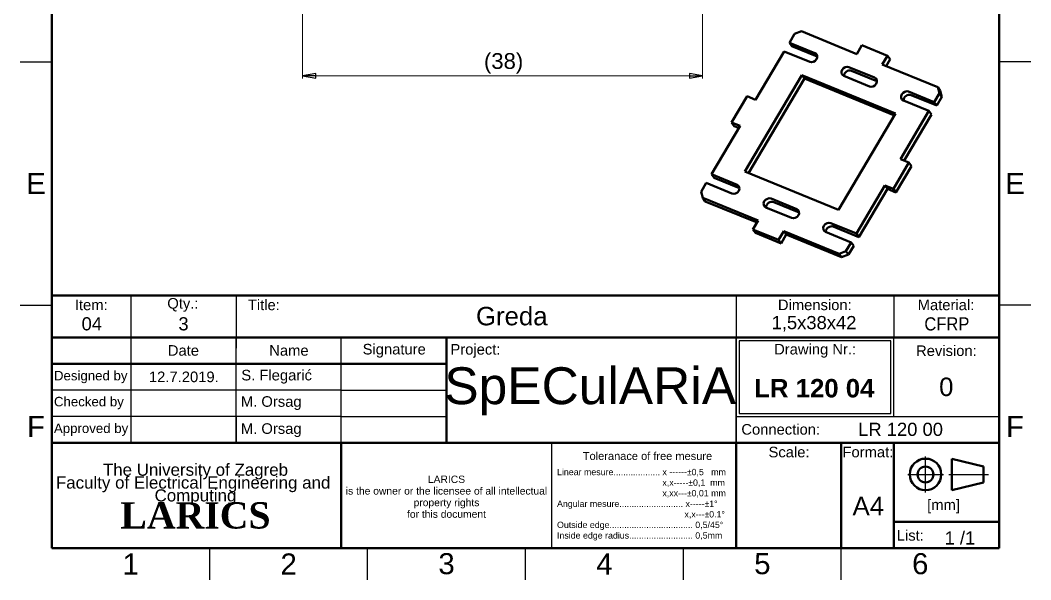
# Model space of a CAD drawing. Header units: millimetres. Extents: x 0 to 103, y 2 to 146.
# Drawn here: x 7 to 103, y 2 to 55.1 of the extents above; entities that cross this region are included whole.
import ezdxf
from ezdxf.enums import TextEntityAlignment as Align

# ---------------------------------------------------------------- set-up
doc = ezdxf.new("R2010")
doc.units = ezdxf.units.MM
doc.header["$LTSCALE"] = 0.5
for name, color, linetype, lineweight in [('Dimensions(INTECO)', 7, 'Continuous', 25), ('Sketch Geometry(INTECO)', 7, 'Continuous', 50), ('Symbols(INTECO)', 7, 'Continuous', 18)]:
    doc.layers.add(name, color=color, linetype=linetype, lineweight=lineweight)
doc.layers.add('Visible Edges(INTECO)', color=7, linetype='Continuous', lineweight=50, true_color=0x262659)
doc.styles.add('Current-ISO-INTECO', font='arial.ttf')
doc.styles.add('Current-ISO-INTECODimensionsText', font='arial.ttf')
doc.styles.add('Text Style101', font='arial.ttf')
doc.styles.add('Text Style102', font='arialbd.ttf')
doc.styles.add('Text Style108', font='arial.ttf', dxfattribs={"width": 0.9})
doc.styles.add('Text Style40', font='arial.ttf')
doc.styles.add('Text Style77', font='arial.ttf')
doc.styles.add('Text Style81', font='arial.ttf')
doc.dimstyles.new('ISO - INTECO', dxfattribs={"dimscale": 0.5, "dimtxt": 3, "dimasz": 2.5, "dimexe": 0.5, "dimexo": 0, "dimgap": 0.4, "dimtad": 1, "dimrnd": 1e-08, "dimzin": 0, "dimtxsty": 'Current-ISO-INTECODimensionsText', "dimblk": 'Filled-3', "dimcen": 0.09, "dimdle": 7, "dimclrd": 7, "dimclre": 7, "dimclrt": 7, "dimadec": 1, "dimazin": 0, "dimtfac": 0.666667, "dimtmove": 0, "dimatfit": 3, "dimfxl": 1, "dimtolj": 1, "dimlwd": 15, "dimlwe": 15, "dimarcsym": 0})

# ---------------------------------------------------------------- blocks, each defined once
blk = doc.blocks.new('Borders INTECO Okvir')
at = {"layer": 'Sketch Geometry(INTECO)'}
for p, q in [((20, 287), (20, 10)), ((200, 10), (200, 287)), ((20, 10), (200, 10))]:
    blk.add_line(p, q, dxfattribs=at)
at = {"layer": 'Sketch Geometry(INTECO)', "lineweight": 25}
for p, q in [((14, 102.33), (20, 102.33)), ((206, 102.33), (200, 102.33)), ((14, 56.17), (20, 56.17)), ((206, 56.17), (200, 56.17)), ((50, 4), (50, 10)), ((80, 4), (80, 10)), ((110, 4), (110, 10)), ((140, 4), (140, 10)), ((170, 4), (170, 10))]:
    blk.add_line(p, q, dxfattribs=at)
at = {"layer": 'Symbols(INTECO)', "color": 7, "char_height": 4, "style": 'Current-ISO-INTECO'}
for s, insert, attachment_point in [('\\fArial|b0|i0;\\H4.0000;E', (17, 79.25), 5), ('\\fArial|b0|i0;\\H4.0000;E', (203, 79.25), 5), ('\\fArial|b0|i0;\\H4.0000;F', (17, 33.08), 5), ('\\fArial|b0|i0;\\H4.0000;F', (203, 33.08), 5), ('\\fArial|b0|i0;\\H4.0000;1', (35, 5), 8), ('\\fArial|b0|i0;\\H4.0000;2', (65, 5), 8), ('\\fArial|b0|i0;\\H4.0000;3', (95, 5), 8), ('\\fArial|b0|i0;\\H4.0000;4', (125, 5), 8), ('\\fArial|b0|i0;\\H4.0000;5', (155, 5), 8), ('\\fArial|b0|i0;\\H4.0000;6', (185, 5), 8)]:
    blk.add_mtext(s, dxfattribs=dict(at, insert=insert, attachment_point=attachment_point))
blk = doc.blocks.new('Title Blocks LARICS Radionicka EN')
at = {"layer": 'Sketch Geometry(INTECO)'}
for p, q in [((9.74, 57.81), (9.74, 67.81)), ((9.74, 67.81), (24.74, 67.81)), ((24.74, 67.81), (44.74, 67.81)), ((44.74, 67.81), (139.74, 67.81)), ((139.74, 67.81), (169.74, 67.81)), ((169.74, 67.81), (189.74, 67.81)), ((189.74, 67.81), (189.74, 59.81)), ((9.74, 59.81), (9.74, 54.81)), ((24.74, 59.81), (9.74, 59.81)), ((44.74, 59.81), (24.74, 59.81)), ((64.74, 59.81), (44.74, 59.81)), ((64.74, 59.81), (84.74, 59.81)), ((84.74, 39.81), (84.74, 59.81)), ((84.74, 59.81), (139.74, 59.81)), ((139.74, 59.81), (189.74, 59.81)), ((189.74, 59.81), (189.74, 39.81)), ((9.74, 54.81), (9.74, 49.81)), ((24.74, 54.81), (9.74, 54.81)), ((44.74, 54.81), (24.74, 54.81)), ((64.74, 54.81), (44.74, 54.81)), ((64.74, 54.81), (84.74, 54.81)), ((9.74, 49.81), (9.74, 44.81)), ((9.74, 44.81), (9.74, 39.81)), ((84.74, 44.81), (84.74, 39.81)), ((64.74, 39.81), (9.74, 39.81)), ((9.74, 39.81), (9.74, 19.81)), ((64.74, 19.81), (64.74, 39.81)), ((139.74, 39.81), (64.74, 39.81)), ((64.74, 39.81), (64.74, 19.81)), ((139.74, 39.81), (84.74, 39.81)), ((139.74, 19.81), (139.74, 39.81)), ((159.74, 39.81), (139.74, 39.81)), ((139.74, 39.81), (139.74, 19.81)), ((189.74, 39.81), (139.74, 39.81)), ((159.74, 19.81), (159.74, 39.81)), ((169.74, 39.81), (159.74, 39.81)), ((159.74, 39.81), (159.74, 19.81)), ((169.74, 19.81), (169.74, 39.81)), ((189.74, 39.81), (169.74, 39.81)), ((169.74, 39.81), (169.74, 19.81)), ((189.74, 19.81), (189.74, 39.81)), ((180.74, 36.81), (180.74, 30.81)), ((180.74, 36.81), (186.74, 35.31)), ((186.74, 35.31), (186.74, 32.31)), ((180.74, 30.81), (186.74, 32.31)), ((169.74, 24.81), (189.74, 24.81)), ((9.74, 19.81), (64.74, 19.81)), ((64.74, 19.81), (139.74, 19.81)), ((139.74, 19.81), (159.74, 19.81)), ((159.74, 19.81), (169.74, 19.81)), ((169.74, 19.81), (189.74, 19.81))]:
    blk.add_line(p, q, dxfattribs=at)
at = {"layer": 'Sketch Geometry(INTECO)', "lineweight": 25}
for p, q in [((24.74, 67.81), (24.74, 57.8)), ((44.74, 67.81), (44.74, 57.8)), ((139.74, 67.81), (139.74, 59.81)), ((169.74, 67.81), (169.74, 59.81)), ((24.74, 59.81), (24.74, 54.81)), ((44.74, 54.81), (44.74, 59.81)), ((64.74, 54.81), (64.74, 59.81)), ((139.74, 59.81), (139.74, 39.81)), ((139.74, 39.81), (139.74, 59.81)), ((169.74, 44.81), (169.74, 59.81)), ((169.14, 59.21), (140.34, 59.21)), ((140.34, 59.21), (140.34, 45.41)), ((169.14, 45.41), (169.14, 59.21)), ((24.74, 54.81), (24.74, 49.81)), ((44.74, 49.81), (44.74, 54.81)), ((64.74, 49.81), (64.74, 54.81)), ((24.74, 49.81), (9.74, 49.81)), ((24.74, 49.81), (24.74, 44.81)), ((44.74, 49.81), (24.74, 49.81)), ((44.74, 44.81), (44.74, 49.81)), ((64.74, 49.81), (44.74, 49.81)), ((64.74, 44.81), (64.74, 49.81)), ((64.74, 49.81), (84.74, 49.81)), ((24.74, 44.81), (9.74, 44.81)), ((44.74, 44.81), (24.74, 44.81)), ((24.74, 44.81), (24.74, 39.81)), ((44.74, 39.81), (44.74, 44.81)), ((64.74, 44.81), (44.74, 44.81)), ((44.74, 44.81), (44.74, 39.81)), ((64.74, 39.81), (64.74, 44.81)), ((64.74, 44.81), (84.74, 44.81)), ((139.74, 44.81), (189.74, 44.81)), ((140.34, 45.41), (169.14, 45.41)), ((104.74, 19.81), (104.74, 39.81))]:
    blk.add_line(p, q, dxfattribs=at)
at = {"layer": 'Sketch Geometry(INTECO)', "linetype": 'Continuous', "lineweight": 25}
for p, q in [((175.74, 30.4), (175.74, 37.25)), ((172.36, 33.81), (179.15, 33.81)), ((180.18, 33.81), (187.72, 33.81))]:
    blk.add_line(p, q, dxfattribs=at)
at = {"layer": 'Sketch Geometry(INTECO)'}
for radius in [3, 1.5]:
    blk.add_circle((175.74, 33.81), radius, dxfattribs=at)
at = {"layer": 'Symbols(INTECO)', "color": 7, "style": 'Current-ISO-INTECO'}
for s, insert, char_height, width, attachment_point in [('Qty.:', (34.65, 66), 2.007, 19.3631, 5), ('Item:', (17.24, 66), 2.007, 15.1495, 5), ('Dimension:', (154.71, 66), 2.007, 28.4296, 5), ('Material:', (179.63, 66), 2.007, 18.4679, 5), ('Date', (34.75, 57.35), 2.007, 20.0481, 5), ('Name', (54.8, 57.35), 2.007, 20.0481, 5), ('Signature', (74.8, 57.3), 2.007, 20.1445, 5), ('Project:', (85.48, 57.27), 2.007, 16.0912, 4), ('Drawing Nr.:', (154.77, 57.3), 2.0066, 29.9734, 5), ('Revision:', (179.71, 57.3), 2.007, 19.8632, 5), ('\\fArial|b0|i0;\\H1.8000;Designed by', (10.15, 52.31), 1.8, 14.8433, 4), ('\\fArial|b0|i0;\\H1.8000;Checked by', (10.15, 47.37), 1.8, 14.8433, 4), ('\\fArial|b0|i0;\\H1.8000;Approved by', (10.15, 42.31), 1.8, 14.8433, 4), ('Connection:', (140.75, 42.36), 2.0066, 16.7091, 4), ('Scale:', (149.81, 39.07), 2.007, 19.68, 2), ('Format:', (164.79, 39.07), 2.007, 9.8587, 2), ('\\fArial|b0|i0;\\H1.5000;Toleranace of free mesure', (122.92, 37.31), 1.5, 44.5938, 5), ('[mm]', (176.05, 29.06), 2.007, 6.2278, 1), ('List:', (170.28, 22.23), 2.007, 5.4215, 4)]:
    blk.add_mtext(s, dxfattribs=dict(at, insert=insert, char_height=char_height, width=width, attachment_point=attachment_point))
at = {"layer": 'Symbols(INTECO)', "color": 7, "insert": (50.03, 66), "char_height": 2.007, "attachment_point": 5, "style": 'Current-ISO-INTECO'}
blk.add_mtext('Title:', dxfattribs=at)
at = {"layer": 'Symbols(INTECO)', "color": 7, "style": 'Current-ISO-INTECO'}
for s, insert, char_height, width, attachment_point, line_spacing_factor in [('{\\H1.14622x;The University of Zagreb\\PFaculty of Electrical Engineering and \\H1.56004x; \\H0.64101x;Computing\\H1.639x; \\H0.66318x;\\P\\fGeorgia|b1|i0|c0|p18;\\H2x;LARICS\\H1.30482x; }', (37.04, 29.67), 2.0066, 54.7763, 5, 0.635947), ('\\fArial|b0|i0;\\H1.2000;Linear mesure................... x ------\\fAIGDT|b0|i0;\\H1.2000;`\\fArial|b0|i0;\\H1.2000;0,5   mm\\P                                           x,x-----\\fAIGDT|b0|i0;\\H1.2000;`\\fArial|b0|i0;\\H1.2000;0,1  mm\\P                                           x,xx---\\fAIGDT|b0|i0;\\H1.2000;`\\fArial|b0|i0;\\H1.2000;0,01 mm\\PAngular mesure.......................... x-----\\fAIGDT|b0|i0;\\H1.2000;`\\fArial|b0|i0;\\H1.2000;1\\fAIGDT|b0|i0;\\H1.2000;~\\P\\fArial|b0|i0;\\H1.2000;                                                    x,x---\\fAIGDT|b0|i0;\\H1.2000;`\\fArial|b0|i0;\\H1.2000;0.1\\fAIGDT|b0|i0;\\H1.2000;~\\P\\fArial|b0|i0;\\H1.2000;Outside edge.................................. 0,5/45\\fAIGDT|b0|i0;\\H1.2000;~\\P\\fArial|b0|i0;\\H1.2000;Inside edge radius.......................... 0,5mm', (105.73, 28.07), 1.2, 34.7556, 4, 1.0033), ('\\fArial|b0|i0;\\H1.4000;LARICS\\Pis the owner or the licensee of all intellectual property rights\\Pfor this document', (84.73, 29.58), 1.4, 40.0328, 5, 0.944222), ('\\fArial|b0|i0;\\H2.5000;1 /1 ', (182.27, 21.73), 2.5, 16.21, 5, 0.708166)]:
    blk.add_mtext(s, dxfattribs=dict(at, insert=insert, char_height=char_height, width=width, attachment_point=attachment_point, line_spacing_factor=line_spacing_factor))
at = {"layer": 'Symbols(INTECO)', "color": 7}
for tag, p, height, style in [('TITLE_001', (90.34, 62.13), 3.5, 'Text Style40'), ('Pozicija_001', (15.4, 61.17), 2.5, 'Text Style77'), ('Komada_001', (33.8, 61.17), 2.5, 'Text Style77'), ('Gabariti_001', (146.5, 61.4), 2.5, 'Text Style77'), ('PROJECT_001', (84.32, 47.16), 7, 'Text Style101'), ('CREATION_DATE_001', (28.19, 51.34), 2.01, 'Current-ISO-INTECO'), ('AUTHOR_001', (45.75, 51.67), 2.01, 'Current-ISO-INTECO'), ('PART_NUMBER_001', (143.2, 48.44), 3.5, 'Text Style102'), ('REVISION_NUMBER_001', (178.33, 48.7), 3.5, 'Text Style40'), ('CHECKED_BY_001', (45.66, 46.66), 2.01, 'Current-ISO-INTECO'), ('ENG_APPROVED_BY_001', (45.66, 41.52), 2.01, 'Current-ISO-INTECO'), ('Veza_sa_001', (162.94, 41.13), 2.5, 'Text Style77'), ('Sheet_Size_001', (161.88, 26.08), 3.5, 'Text Style40')]:
    blk.add_attdef(tag, p, '', height=height, dxfattribs=dict(at, style=style))
at = {"layer": 'Symbols(INTECO)', "color": 7, "style": 'Text Style108', "width": 0.9}
blk.add_attdef('MATERIAL_001', (175.52, 61.15), '', height=2.5, dxfattribs=at)
at = {"layer": 'Symbols(INTECO)', "color": 7}
for tag, height, style, p in [('CHECKED_DATE', 2.01, 'Current-ISO-INTECO', (34.71, 47.3)), ('ENG_APPROVAL_DATE', 2.01, 'Current-ISO-INTECO', (34.77, 42.34)), ('<Mjerilo>', 5, 'Text Style81', (150.21, 27.69))]:
    blk.add_attdef(tag, text='', height=height, dxfattribs=dict(at, style=style)).set_placement(p, align=Align.MIDDLE_CENTER)
blk = doc.blocks.new('Filled-3')
at = {"color": 0}
for p, q in [((0, 0), (-1, 0.18)), ((-1, 0.18), (-1, -0.18)), ((-1, 0), (0, 0)), ((-1, -0.18), (0, 0))]:
    blk.add_line(p, q, dxfattribs=at)
at = {"color": 0, "flags": 128}
blk.add_lwpolyline([(-1, -0.18), (0, 0), (-1, 0.18), (-1, -0.18)], dxfattribs=at)
at = {"color": 0}
blk.add_solid([(-1, -0.18), (0, 0), (-1, 0.18), (-1, -0.18)], dxfattribs=at)
blk = doc.blocks.new('*D36')
at = {"layer": 'Defpoints', "color": 0, "linetype": 'Continuous', "transparency": 16777216}
for p in [(33.818, 80.555), (71.818, 80.555), (71.818, 49.835)]:
    blk.add_point(p, dxfattribs=at)
at = {"layer": 'Dimensions(INTECO)', "color": 7, "linetype": 'Continuous', "lineweight": 15, "transparency": 16777216}
for p, q in [((33.818, 80.555), (33.818, 49.585)), ((71.818, 80.555), (71.818, 49.585)), ((35.068, 49.835), (70.568, 49.835))]:
    blk.add_line(p, q, dxfattribs=at)
at = {"layer": 'Dimensions(INTECO)', "color": 7, "linetype": 'Continuous', "lineweight": 15, "transparency": 16777216, "xscale": 1.25, "yscale": 1.25, "zscale": 1.25, "rotation": 180}
blk.add_blockref('Filled-3', (33.818, 49.835), dxfattribs=at)
at = {"layer": 'Dimensions(INTECO)', "color": 7, "linetype": 'Continuous', "lineweight": 15, "transparency": 16777216, "xscale": 1.25, "yscale": 1.25, "zscale": 1.25}
blk.add_blockref('Filled-3', (71.818, 49.835), dxfattribs=at)
at = {"layer": 'Dimensions(INTECO)', "color": 7, "linetype": 'Continuous', "lineweight": 18, "transparency": 16777216, "insert": (51.056, 52.002), "char_height": 1.5, "attachment_point": 1, "style": 'Current-ISO-INTECODimensionsText'}
blk.add_mtext('\\A1;\\fArial|b0|i0;\\H1.5000;(38)', dxfattribs=at)

msp = doc.modelspace()

# ---------------------------------------------------------------- linework, layer by layer
at = {"layer": 'Visible Edges(INTECO)'}
for p, q in [((80.556, 53.821), (80.063, 52.989)), ((80.556, 53.821), (81.207, 54.072)), ((86.468, 51.916), (81.207, 54.072)), ((80.302, 52.656), (80.063, 52.989)), ((80.063, 52.989), (82.491, 51.994)), ((79.57, 52.157), (76.859, 47.579)), ((81.998, 51.162), (79.57, 52.157)), ((82.719, 51.666), (80.302, 52.656)), ((86.961, 52.748), (86.468, 51.916)), ((89.39, 51.754), (86.961, 52.748)), ((88.897, 50.921), (89.39, 51.754)), ((94.158, 48.766), (88.897, 50.921)), ((89.629, 51.42), (89.248, 50.777)), ((89.39, 51.754), (89.629, 51.42)), ((85.729, 50.668), (88.157, 49.673)), ((88.385, 49.345), (85.968, 50.335)), ((75.837, 40.758), (81.259, 49.914)), ((81.499, 49.58), (76.189, 40.614)), ((81.259, 49.914), (90.163, 46.265)), ((81.499, 49.58), (81.259, 49.914)), ((90.051, 46.076), (81.499, 49.58)), ((87.664, 48.841), (85.236, 49.835)), ((91.395, 48.346), (93.823, 47.351)), ((94.063, 47.018), (91.634, 48.013)), ((93.823, 47.351), (94.316, 48.184)), ((94.158, 48.766), (94.316, 48.184)), ((94.397, 48.432), (94.158, 48.766)), ((94.316, 48.184), (94.556, 47.85)), ((94.556, 47.85), (94.397, 48.432)), ((76.05, 47.911), (74.571, 45.414)), ((76.859, 47.579), (76.05, 47.911)), ((93.33, 46.519), (90.902, 47.514)), ((93.823, 47.351), (94.063, 47.018)), ((94.556, 47.85), (94.063, 47.018)), ((90.163, 46.265), (84.741, 37.11)), ((90.62, 41.941), (93.33, 46.519)), ((93.57, 46.186), (90.971, 41.797)), ((93.57, 46.186), (93.33, 46.519)), ((75.381, 45.082), (74.571, 45.414)), ((74.571, 45.414), (74.811, 45.081)), ((75.381, 45.082), (72.67, 40.505)), ((74.811, 45.081), (75.269, 44.893)), ((91.429, 41.61), (89.95, 39.113)), ((90.62, 41.941), (91.429, 41.61)), ((91.429, 41.61), (91.668, 41.277)), ((72.67, 40.505), (75.098, 39.51)), ((72.909, 40.172), (72.67, 40.505)), ((84.741, 37.11), (75.837, 40.758)), ((90.19, 38.78), (91.668, 41.277)), ((72.177, 39.672), (71.684, 38.84)), ((74.605, 38.678), (72.177, 39.672)), ((75.325, 39.182), (72.909, 40.172)), ((86.43, 34.867), (89.141, 39.445)), ((89.141, 39.445), (89.95, 39.113)), ((89.38, 39.111), (89.141, 39.445)), ((71.842, 38.258), (71.684, 38.84)), ((89.38, 39.111), (86.67, 34.534)), ((89.38, 39.111), (90.19, 38.78)), ((89.95, 39.113), (90.19, 38.78)), ((72.082, 37.925), (71.842, 38.258)), ((71.842, 38.258), (77.104, 36.103)), ((76.992, 35.913), (72.082, 37.925)), ((78.336, 38.183), (80.764, 37.188)), ((80.991, 36.86), (78.575, 37.85)), ((80.271, 36.356), (77.843, 37.351)), ((76.611, 35.27), (77.104, 36.103)), ((84.002, 35.862), (86.43, 34.867)), ((86.67, 34.534), (84.241, 35.529)), ((76.611, 35.27), (76.85, 34.937)), ((79.039, 34.275), (76.611, 35.27)), ((76.85, 34.937), (79.278, 33.942)), ((79.532, 35.108), (79.039, 34.275)), ((79.278, 33.942), (79.771, 34.775)), ((79.532, 35.108), (84.793, 32.952)), ((79.532, 35.108), (79.771, 34.775)), ((85.033, 32.619), (79.771, 34.775)), ((85.937, 34.035), (83.509, 35.03)), ((86.43, 34.867), (86.67, 34.534)), ((79.039, 34.275), (79.278, 33.942)), ((85.444, 33.202), (85.937, 34.035)), ((86.177, 33.701), (85.684, 32.869)), ((86.177, 33.701), (85.937, 34.035)), ((85.444, 33.202), (84.793, 32.952)), ((84.793, 32.952), (85.033, 32.619)), ((85.033, 32.619), (85.684, 32.869)), ((85.684, 32.869), (85.444, 33.202))]:
    msp.add_line(p, q, dxfattribs=at)
for centre, major_axis, end_param in [((82.245, 51.578), (0.406, 0.292), 6.765445), ((85.483, 50.252), (-0.406, -0.292), 6.765445), ((85.722, 49.918), (-0.406, -0.292), 5.771583), ((87.911, 49.257), (0.406, 0.292), 6.765445), ((91.149, 47.93), (-0.406, -0.292), 6.765445), ((91.388, 47.597), (-0.406, -0.292), 5.771583), ((74.852, 39.094), (0.406, 0.292), 6.765445), ((78.089, 37.767), (-0.406, -0.292), 6.765445), ((78.329, 37.434), (-0.406, -0.292), 5.771583), ((80.518, 36.772), (0.406, 0.292), 6.765445), ((83.755, 35.446), (-0.406, -0.292), 6.765445), ((83.995, 35.113), (-0.406, -0.292), 5.771583)]:
    msp.add_ellipse(centre, major_axis=major_axis, ratio=0.837146, start_param=3.623853, end_param=end_param, dxfattribs=at)

# ---------------------------------------------------------------- block references
at = {"xscale": 0.5, "yscale": 0.5, "zscale": 0.5}
msp.add_blockref('Borders INTECO Okvir', (0, 0), dxfattribs=at)
msp.add_blockref('Title Blocks LARICS Radionicka EN', (5.129, -4.907), dxfattribs=at).add_auto_attribs({'Sheet_Size_001': 'A4', 'CREATION_DATE_001': '12.7.2019.', 'AUTHOR_001': 'S. Flegarić', 'CHECKED_BY_001': 'M. Orsag', 'ENG_APPROVED_BY_001': 'M. Orsag', 'PROJECT_001': 'SpECulARiA', 'PART_NUMBER_001': 'LR 120 04', 'REVISION_NUMBER_001': '0', 'Veza_sa_001': 'LR 120 00', 'TITLE_001': 'Greda', 'MATERIAL_001': 'CFRP', 'Pozicija_001': '04', 'Komada_001': '3', 'Gabariti_001': '1,5x38x42'})

# ---------------------------------------------------------------- dimensions: what is measured, and where the dimension line sits
at = {"layer": 'Dimensions(INTECO)', "color": 7, "linetype": 'Continuous', "lineweight": 18}
dim = msp.add_linear_dim(base=(71.818, 49.835), p1=(33.818, 80.555), p2=(71.818, 80.555), text='\\fArial|b0|i0;\\H1.5000;(<>)', dimstyle='ISO - INTECO', override={"dimgap": 0.4, "dimdec": 0, "dimtol": 0, "dimlim": 0, "dimtp": 0, "dimtm": 0, "dimtdec": 0, "dimtofl": 0, "dimatfit": 1}, dxfattribs=at)
dim.commit()
dim.dimension.update_dxf_attribs({"geometry": '*D36', "text_midpoint": (52.818, 49.835), "dimtype": 160})

doc.saveas('drawing.dxf')
